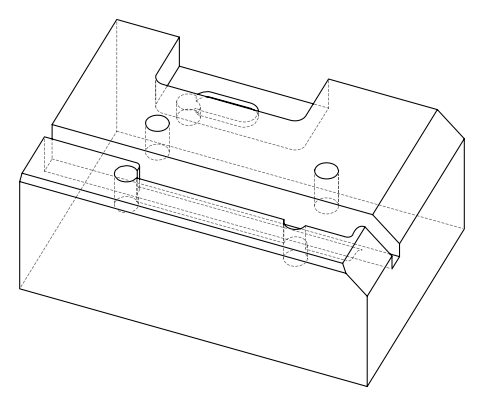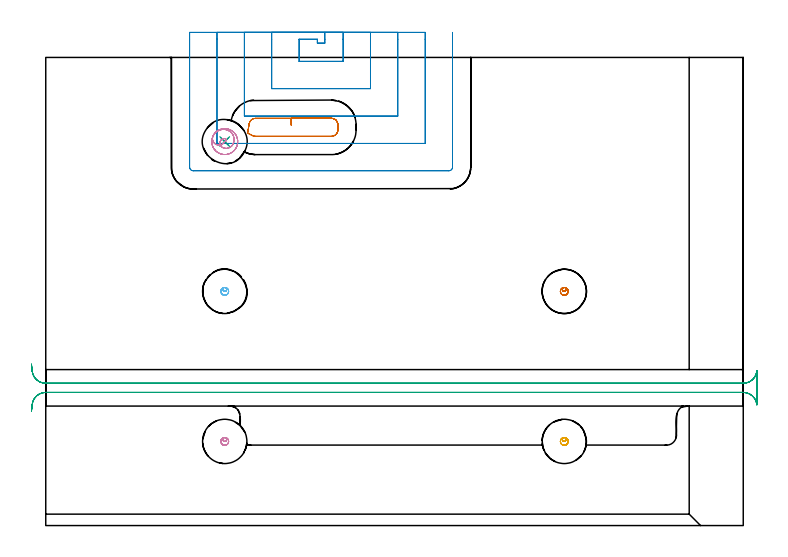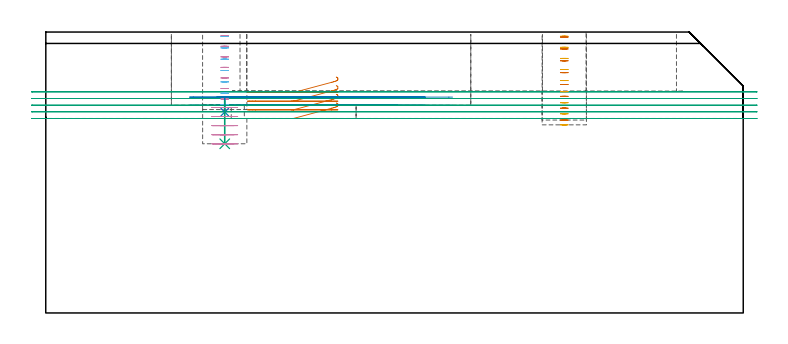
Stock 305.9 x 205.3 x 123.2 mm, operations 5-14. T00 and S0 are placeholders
(PLAN: 14 operations, 7 tool changes, 154.8 min)
(1 AREA_MILL | FG_CHAMFER_SURFACE | UGT0205_001 | 4.03 min | 17022 mm3)
(2 AREA_MILL_1 | FG_CHAMFER_SURFACE_1 | UGT0205_001 | 10.15 min | 40128 mm3)
(3 AREA_MILL_2 | FG_CHAMFER_SURFACE_2 | UGT0205_001 | 4.74 min | 3551 mm3)
(4 MILL_OPEN_POCKET | POCKET_OPEN | NXT0201_009 | Follow Part, ap 2, ae 75% | 119.11 min | 418140 mm3)
(5 MILL_OPEN_POCKET_1 | POCKET_OPEN_1 | NXT0201_012 | Follow Part, ap 4, ae 75% | 1.21 min | 14611 mm3)
(6 MILL_SLOT | SLOT_PARTIAL_RECTANGULAR | NXT0201_012 | Follow Part, ap 4, ae 75% | 5.15 min | 39175 mm3)
(7 MILL_RECTANGULAR_SLOT | SLOT_RECTANGULAR | NXT0201_011 | Follow Part, ap 3, ae 75% | 6.76 min | 58748 mm3)
(8 MILL_BLIND_HOLE_FROM_SOLID_MATERIAL | STEP1POCKET | NXT0201_012 | Spiral | 0.52 min | 9652 mm3)
(9 MILL_BLIND_HOLE_FROM_SOLID_MATERIAL_1 | STEP1POCKET_1 | NXT0201_012 | Spiral | 0.59 min | 7385 mm3)
(10 MILL_BLIND_HOLE_FROM_SOLID_MATERIAL_2 | STEP1POCKET_2 | NXT0201_012 | Spiral | 0.46 min | 1780 mm3)
(11 MILL_BLIND_HOLE_FROM_SOLID_MATERIAL_3 | STEP1POCKET_3 | NXT0201_012 | Spiral | 0.52 min | 3749 mm3)
(12 SPOT_DRILL | STEP1POCKET_4 | NXT0321_9005460120000 | 0.06 min | 182 mm3)
(13 DRILL_BLIND_HOLE_INTO_CENTER | STEP1POCKET_4 | NXT0301_128 | 0.08 min | 1522 mm3)
(14 MILL_ROUGH_BLIND_HOLE_CONTOUR | STEP1POCKET_4 | NXT0201_009 | Spiral | 1.47 min | 2857 mm3)
(TOOL UGT0205_001 | Chamfer Mill 20 x 3 x 45 deg. | D20 FL50 Z2)
(TOOL NXT0201_009 | ENDMILL 8mm [2P460-0800-NA 1630] | D8 FL26 Z6)
(TOOL NXT0201_012 | ENDMILL 16mm [2P460-1600-NA 1630] | D16 FL38 Z6)
(TOOL NXT0201_011 | ENDMILL 12mm [2P460-1200-NA 1630] | D12 FL38 Z6)
(TOOL NXT0321_9005460120000 | NC Spot Drill, 142deg, 12mm, Carbide, Uncoated | D12 PA142 FL30 Z2)
(TOOL NXT0301_128 | Carbide Drill 12mm [861.1-1200-036A1-GP GC34] | D12 PA150 FL37.4 Z2)
(OP 5 MILL_OPEN_POCKET_1)
G17 G21 G94 G90
T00 M6
G54
G17 G0 G90 X127.421 Y171.683 S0 M3
G43 Z133.2 H1
Z103.46
G94 G1 X127.693 Y172.027 Z103.342 F250.
X127.969 Y172.621 Z103.167
X128.1 Y173.263 Z102.991
Y176.037 Z102.248
X127.969 Y176.679 Z102.072
X127.693 Y177.273 Z101.897
X127.287 Y177.787 Z101.721
X126.773 Y178.193 Z101.546
X126.179 Y178.469 Z101.37
X125.537 Y178.6 Z101.195
X125.3 Z101.131
X108.65 Z96.67
X92. F500.
G3 X89.242 Y176.284 R2.8
G1 X88.514 Y172.137
X90.726 Y171.007
G3 X92. Y170.7 R2.8
G1 X125.3
G3 X128.1 Y173.5 R2.8
G1 Y175.8
G3 X125.3 Y178.6 R2.8
G1 X108.65
X107.65
Y175.6 F250.
G0 X127.421 Y171.683 Z99.67
G1 X127.693 Y172.027 Z99.552
X127.969 Y172.621 Z99.377
X128.1 Y173.263 Z99.201
Y176.037 Z98.458
X127.969 Y176.679 Z98.282
X127.693 Y177.273 Z98.107
X127.287 Y177.787 Z97.931
X126.773 Y178.193 Z97.756
X126.179 Y178.469 Z97.58
X125.537 Y178.6 Z97.405
X125.3 Z97.341
X108.65 Z92.88
X92. F500.
G3 X89.242 Y176.284 R2.8
G1 X88.514 Y172.137
X90.726 Y171.007
G3 X92. Y170.7 R2.8
G1 X125.3
G3 X128.1 Y173.5 R2.8
G1 Y175.8
G3 X125.3 Y178.6 R2.8
G1 X108.65
X107.65
Y175.6 F250.
G0 X127.421 Y171.683 Z95.88
G1 X127.693 Y172.027 Z95.762
X127.969 Y172.621 Z95.587
X128.1 Y173.263 Z95.411
Y176.037 Z94.668
X127.969 Y176.679 Z94.493
X127.693 Y177.273 Z94.317
X127.287 Y177.787 Z94.141
X126.773 Y178.193 Z93.966
X126.179 Y178.469 Z93.79
X125.537 Y178.6 Z93.615
X125.3 Z93.551
X108.65 Z89.09
X92. F500.
G3 X89.242 Y176.284 R2.8
G1 X88.514 Y172.137
X90.726 Y171.007
G3 X92. Y170.7 R2.8
G1 X125.3
G3 X128.1 Y173.5 R2.8
G1 Y175.8
G3 X125.3 Y178.6 R2.8
G1 X108.65
X107.65
Y175.6 F250.
G0 X127.421 Y171.683 Z92.09
G1 X127.693 Y172.027 Z91.972
X127.969 Y172.621 Z91.797
X128.1 Y173.263 Z91.621
Y176.037 Z90.878
X127.969 Y176.679 Z90.703
X127.693 Y177.273 Z90.527
X127.287 Y177.787 Z90.351
X126.773 Y178.193 Z90.176
X126.179 Y178.469 Z90.
X125.537 Y178.6 Z89.825
X125.3 Z89.761
X108.65 Z85.3
X92. F500.
G3 X89.242 Y176.284 R2.8
G1 X88.514 Y172.137
X90.726 Y171.007
G3 X92. Y170.7 R2.8
G1 X125.3
G3 X128.1 Y173.5 R2.8
G1 Y175.8
G3 X125.3 Y178.6 R2.8
G1 X108.65
X107.65
Y175.6 F250.
G0 Z133.2
M5
M2
(OP 6 MILL_SLOT)
G17 G21 G94 G90
T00 M6
G54
G17 G0 G90 X122.4 Y216.3 S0 M3
G43 Z133.2 H1
Z94.667
G94 G1 Y213.3 F250.
Y211.6 F500.
X119.1
Y213.3
X111.1
Y203.6
X130.4
Y213.3
Y216.3 F250.
X99.1
Y213.3
Y191.6 F500.
X142.4
Y213.3
Y216.3 F250.
X87.1
Y213.3
Y179.6 F500.
X154.4
Y213.3
Y216.3 F250.
X75.1
Y213.3
Y167.6 F500.
X166.4
Y213.3
Y216.3 F250.
X63.1
Y213.3
Y157.2 F500.
G3 X64.7 Y155.6 R1.6
G1 X176.8
G3 X178.4 Y157.2 R1.6
G1 Y213.3
Y216.3 F250.
G0 X122.4 Z91.1
G1 Y213.3
Y211.6 F500.
X119.1
Y213.3
X111.1
Y203.6
X130.4
Y213.3
Y216.3 F250.
X99.1
Y213.3
Y191.6 F500.
X142.4
Y213.3
Y216.3 F250.
X87.1
Y213.3
Y179.6 F500.
X154.4
Y213.3
Y216.3 F250.
X75.1
Y213.3
Y167.6 F500.
X166.4
Y213.3
Y216.3 F250.
X63.1
Y213.3
Y157.2 F500.
G3 X64.7 Y155.6 R1.6
G1 X176.8
G3 X178.4 Y157.2 R1.6
G1 Y213.3
Y216.3 F250.
G0 Z133.2
M5
M2
(OP 7 MILL_RECTANGULAR_SLOT)
G17 G21 G94 G90
T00 M6
G54
G17 G0 G90 X-6.27 Y50.014 S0 M3
G43 Z133.2 H1
Z96.962
G94 G1 X-5.97 Y52.999 F250.
G2 X0. Y58.4 R6. F500.
G1 X305.9
G2 X311.87 Y52.999 R6.
G1 X311.9
Y67.801
X311.87
G2 X305.9 Y62.4 R6.
G1 X0.
G2 X-5.97 Y67.801 R6.
G1 X-6.27 Y70.786 F250.
G0 Y50.014 Z94.046
G1 X-5.97 Y52.999
G2 X0. Y58.4 R6. F500.
G1 X305.9
G2 X311.87 Y52.999 R6.
G1 X311.9
Y67.801
X311.87
G2 X305.9 Y62.4 R6.
G1 X0.
G2 X-5.97 Y67.801 R6.
G1 X-6.27 Y70.786 F250.
G0 Y50.014 Z91.131
G1 X-5.97 Y52.999
G2 X0. Y58.4 R6. F500.
G1 X305.9
G2 X311.87 Y52.999 R6.
G1 X311.9
Y67.801
X311.87
G2 X305.9 Y62.4 R6.
G1 X0.
G2 X-5.97 Y67.801 R6.
G1 X-6.27 Y70.786 F250.
G0 Y50.014 Z88.215
G1 X-5.97 Y52.999
G2 X0. Y58.4 R6. F500.
G1 X305.9
G2 X311.87 Y52.999 R6.
G1 X311.9
Y67.801
X311.87
G2 X305.9 Y62.4 R6.
G1 X0.
G2 X-5.97 Y67.801 R6.
G1 X-6.27 Y70.786 F250.
G0 Y50.014 Z85.3
G1 X-5.97 Y52.999
G2 X0. Y58.4 R6. F500.
G1 X305.9
G2 X311.87 Y52.999 R6.
G1 X311.9
Y67.801
X311.87
G2 X305.9 Y62.4 R6.
G1 X0.
G2 X-5.97 Y67.801 R6.
G1 X-6.27 Y70.786 F250.
G0 Z133.2
M5
M2
(OP 8 MILL_BLIND_HOLE_FROM_SOLID_MATERIAL)
G17 G21 G94 G90
T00 M6
G54
G17 G0 G90 X78.5 Y36.9 S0 M3
G43 Z133.2 H1
Z121.575
G94 G3 X79.35 Y37.75 R0.85 F250.
X78.5 Y38.6 R0.85
X76.8 Y36.9 R1.7
X78.5 Y38.6 R-1.7
X77.65 Y37.75 R0.85
X78.5 Y36.9 R0.85
G0 Z116.95
G3 X79.35 Y37.75 R0.85
X78.5 Y38.6 R0.85
X76.8 Y36.9 R1.7
X78.5 Y38.6 R-1.7
X77.65 Y37.75 R0.85
X78.5 Y36.9 R0.85
G0 Z112.325
G3 X79.35 Y37.75 R0.85
X78.5 Y38.6 R0.85
X76.8 Y36.9 R1.7
X78.5 Y38.6 R-1.7
X77.65 Y37.75 R0.85
X78.5 Y36.9 R0.85
G0 Z107.7
G3 X79.35 Y37.75 R0.85
X78.5 Y38.6 R0.85
X76.8 Y36.9 R1.7
X78.5 Y38.6 R-1.7
X77.65 Y37.75 R0.85
X78.5 Y36.9 R0.85
G0 Z103.075
G3 X79.35 Y37.75 R0.85
X78.5 Y38.6 R0.85
X76.8 Y36.9 R1.7
X78.5 Y38.6 R-1.7
X77.65 Y37.75 R0.85
X78.5 Y36.9 R0.85
G0 Z98.45
G3 X79.35 Y37.75 R0.85
X78.5 Y38.6 R0.85
X76.8 Y36.9 R1.7
X78.5 Y38.6 R-1.7
X77.65 Y37.75 R0.85
X78.5 Y36.9 R0.85
G0 Z93.825
G3 X79.35 Y37.75 R0.85
X78.5 Y38.6 R0.85
X76.8 Y36.9 R1.7
X78.5 Y38.6 R-1.7
X77.65 Y37.75 R0.85
X78.5 Y36.9 R0.85
G0 Z89.2
G3 X79.35 Y37.75 R0.85
X78.5 Y38.6 R0.85
X76.8 Y36.9 R1.7
X78.5 Y38.6 R-1.7
X77.65 Y37.75 R0.85
X78.5 Y36.9 R0.85
G0 Z133.2
M5
M2
(OP 9 MILL_BLIND_HOLE_FROM_SOLID_MATERIAL_1)
G17 G21 G94 G90
T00 M6
G54
G17 G0 G90 X227.4 Y36.9 S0 M3
G43 Z133.2 H1
Z121.344
G94 G3 X228.25 Y37.75 R0.85 F250.
X227.4 Y38.6 R0.85
X225.7 Y36.9 R1.7
X227.4 Y38.6 R-1.7
X226.55 Y37.75 R0.85
X227.4 Y36.9 R0.85
G0 Z116.489
G3 X228.25 Y37.75 R0.85
X227.4 Y38.6 R0.85
X225.7 Y36.9 R1.7
X227.4 Y38.6 R-1.7
X226.55 Y37.75 R0.85
X227.4 Y36.9 R0.85
G0 Z111.633
G3 X228.25 Y37.75 R0.85
X227.4 Y38.6 R0.85
X225.7 Y36.9 R1.7
X227.4 Y38.6 R-1.7
X226.55 Y37.75 R0.85
X227.4 Y36.9 R0.85
G0 Z106.778
G3 X228.25 Y37.75 R0.85
X227.4 Y38.6 R0.85
X225.7 Y36.9 R1.7
X227.4 Y38.6 R-1.7
X226.55 Y37.75 R0.85
X227.4 Y36.9 R0.85
G0 Z101.922
G3 X228.25 Y37.75 R0.85
X227.4 Y38.6 R0.85
X225.7 Y36.9 R1.7
X227.4 Y38.6 R-1.7
X226.55 Y37.75 R0.85
X227.4 Y36.9 R0.85
G0 Z97.067
G3 X228.25 Y37.75 R0.85
X227.4 Y38.6 R0.85
X225.7 Y36.9 R1.7
X227.4 Y38.6 R-1.7
X226.55 Y37.75 R0.85
X227.4 Y36.9 R0.85
G0 Z92.211
G3 X228.25 Y37.75 R0.85
X227.4 Y38.6 R0.85
X225.7 Y36.9 R1.7
X227.4 Y38.6 R-1.7
X226.55 Y37.75 R0.85
X227.4 Y36.9 R0.85
G0 Z87.356
G3 X228.25 Y37.75 R0.85
X227.4 Y38.6 R0.85
X225.7 Y36.9 R1.7
X227.4 Y38.6 R-1.7
X226.55 Y37.75 R0.85
X227.4 Y36.9 R0.85
G0 Z82.5
G3 X228.25 Y37.75 R0.85
X227.4 Y38.6 R0.85
X225.7 Y36.9 R1.7
X227.4 Y38.6 R-1.7
X226.55 Y37.75 R0.85
X227.4 Y36.9 R0.85
G0 Z133.2
M5
M2
(OP 10 MILL_BLIND_HOLE_FROM_SOLID_MATERIAL_2)
G17 G21 G94 G90
T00 M6
G54
G17 G0 G90 X78.5 Y102.7 S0 M3
G43 Z133.2 H1
Z121.229
G94 G3 X79.35 Y103.55 R0.85 F250.
X78.5 Y104.4 R0.85
X76.8 Y102.7 R1.7
X78.5 Y104.4 R-1.7
X77.65 Y103.55 R0.85
X78.5 Y102.7 R0.85
G0 Z116.257
G3 X79.35 Y103.55 R0.85
X78.5 Y104.4 R0.85
X76.8 Y102.7 R1.7
X78.5 Y104.4 R-1.7
X77.65 Y103.55 R0.85
X78.5 Y102.7 R0.85
G0 Z111.286
G3 X79.35 Y103.55 R0.85
X78.5 Y104.4 R0.85
X76.8 Y102.7 R1.7
X78.5 Y104.4 R-1.7
X77.65 Y103.55 R0.85
X78.5 Y102.7 R0.85
G0 Z106.314
G3 X79.35 Y103.55 R0.85
X78.5 Y104.4 R0.85
X76.8 Y102.7 R1.7
X78.5 Y104.4 R-1.7
X77.65 Y103.55 R0.85
X78.5 Y102.7 R0.85
G0 Z101.343
G3 X79.35 Y103.55 R0.85
X78.5 Y104.4 R0.85
X76.8 Y102.7 R1.7
X78.5 Y104.4 R-1.7
X77.65 Y103.55 R0.85
X78.5 Y102.7 R0.85
G0 Z96.371
G3 X79.35 Y103.55 R0.85
X78.5 Y104.4 R0.85
X76.8 Y102.7 R1.7
X78.5 Y104.4 R-1.7
X77.65 Y103.55 R0.85
X78.5 Y102.7 R0.85
G0 Z91.4
G3 X79.35 Y103.55 R0.85
X78.5 Y104.4 R0.85
X76.8 Y102.7 R1.7
X78.5 Y104.4 R-1.7
X77.65 Y103.55 R0.85
X78.5 Y102.7 R0.85
G0 Z133.2
M5
M2
(OP 11 MILL_BLIND_HOLE_FROM_SOLID_MATERIAL_3)
G17 G21 G94 G90
T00 M6
G54
G17 G0 G90 X227.4 Y102.7 S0 M3
G43 Z133.2 H1
Z121.
G94 G3 X228.25 Y103.55 R0.85 F250.
X227.4 Y104.4 R0.85
X225.7 Y102.7 R1.7
X227.4 Y104.4 R-1.7
X226.55 Y103.55 R0.85
X227.4 Y102.7 R0.85
G0 Z115.8
G3 X228.25 Y103.55 R0.85
X227.4 Y104.4 R0.85
X225.7 Y102.7 R1.7
X227.4 Y104.4 R-1.7
X226.55 Y103.55 R0.85
X227.4 Y102.7 R0.85
G0 Z110.6
G3 X228.25 Y103.55 R0.85
X227.4 Y104.4 R0.85
X225.7 Y102.7 R1.7
X227.4 Y104.4 R-1.7
X226.55 Y103.55 R0.85
X227.4 Y102.7 R0.85
G0 Z105.4
G3 X228.25 Y103.55 R0.85
X227.4 Y104.4 R0.85
X225.7 Y102.7 R1.7
X227.4 Y104.4 R-1.7
X226.55 Y103.55 R0.85
X227.4 Y102.7 R0.85
G0 Z100.2
G3 X228.25 Y103.55 R0.85
X227.4 Y104.4 R0.85
X225.7 Y102.7 R1.7
X227.4 Y104.4 R-1.7
X226.55 Y103.55 R0.85
X227.4 Y102.7 R0.85
G0 Z95.
G3 X228.25 Y103.55 R0.85
X227.4 Y104.4 R0.85
X225.7 Y102.7 R1.7
X227.4 Y104.4 R-1.7
X226.55 Y103.55 R0.85
X227.4 Y102.7 R0.85
G0 Z89.8
G3 X228.25 Y103.55 R0.85
X227.4 Y104.4 R0.85
X225.7 Y102.7 R1.7
X227.4 Y104.4 R-1.7
X226.55 Y103.55 R0.85
X227.4 Y102.7 R0.85
G0 Z84.6
G3 X228.25 Y103.55 R0.85
X227.4 Y104.4 R0.85
X225.7 Y102.7 R1.7
X227.4 Y104.4 R-1.7
X226.55 Y103.55 R0.85
X227.4 Y102.7 R0.85
G0 Z133.2
M5
M2
(OP 12 SPOT_DRILL)
G17 G21 G94 G90
T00 M6
G54
G17 G0 G90 X78.5 Y168.4 S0 M3
G43 Z133.2 H0
G94 G81 G98 Z88.1 F250. R94.1
G80
M5
M2
(OP 13 DRILL_BLIND_HOLE_INTO_CENTER)
G17 G21 G94 G90
T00 M6
G54
G17 G0 G90 X78.5 Y168.4 S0 M3
G43 Z133.2 H1
G94 G81 G98 Z74.2 F250. R93.1
G80
M5
M2
(OP 14 MILL_ROUGH_BLIND_HOLE_CONTOUR)
G17 G21 G94 G90
T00 M6
G54
G17 G0 G90 X78.5 Y168.4 S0 M3
G43 Z133.2 H1
Z90.12
G94 G3 X78.602 Y169.694 R0.651 F250.
X76.623 Y168.697 R1.896
X77.54 Y165.785 R2.159
X82.114 Y167.226 R3.39
X79.945 Y173.336 R4.429
X73.421 Y170.988 R5.064
X75.912 Y163.321 R5.7
X73.421 Y170.988 R-5.7
X74.667 Y167.155 R2.85
X78.5 Y168.4 R2.85
G0 Z86.14
G3 X78.602 Y169.694 R0.651
X76.623 Y168.697 R1.896
X77.54 Y165.785 R2.159
X82.114 Y167.226 R3.39
X79.945 Y173.336 R4.429
X73.421 Y170.988 R5.064
X75.912 Y163.321 R5.7
X73.421 Y170.988 R-5.7
X74.667 Y167.155 R2.85
X78.5 Y168.4 R2.85
G0 Z82.16
G3 X78.602 Y169.694 R0.651
X76.623 Y168.697 R1.896
X77.54 Y165.785 R2.159
X82.114 Y167.226 R3.39
X79.945 Y173.336 R4.429
X73.421 Y170.988 R5.064
X75.912 Y163.321 R5.7
X73.421 Y170.988 R-5.7
X74.667 Y167.155 R2.85
X78.5 Y168.4 R2.85
G0 Z78.18
G3 X78.602 Y169.694 R0.651
X76.623 Y168.697 R1.896
X77.54 Y165.785 R2.159
X82.114 Y167.226 R3.39
X79.945 Y173.336 R4.429
X73.421 Y170.988 R5.064
X75.912 Y163.321 R5.7
X73.421 Y170.988 R-5.7
X74.667 Y167.155 R2.85
X78.5 Y168.4 R2.85
G0 Z74.2
G3 X78.602 Y169.694 R0.651
X76.623 Y168.697 R1.896
X77.54 Y165.785 R2.159
X82.114 Y167.226 R3.39
X79.945 Y173.336 R4.429
X73.421 Y170.988 R5.064
X75.912 Y163.321 R5.7
X73.421 Y170.988 R-5.7
X74.667 Y167.155 R2.85
X78.5 Y168.4 R2.85
G0 Z133.2
M5
M2
